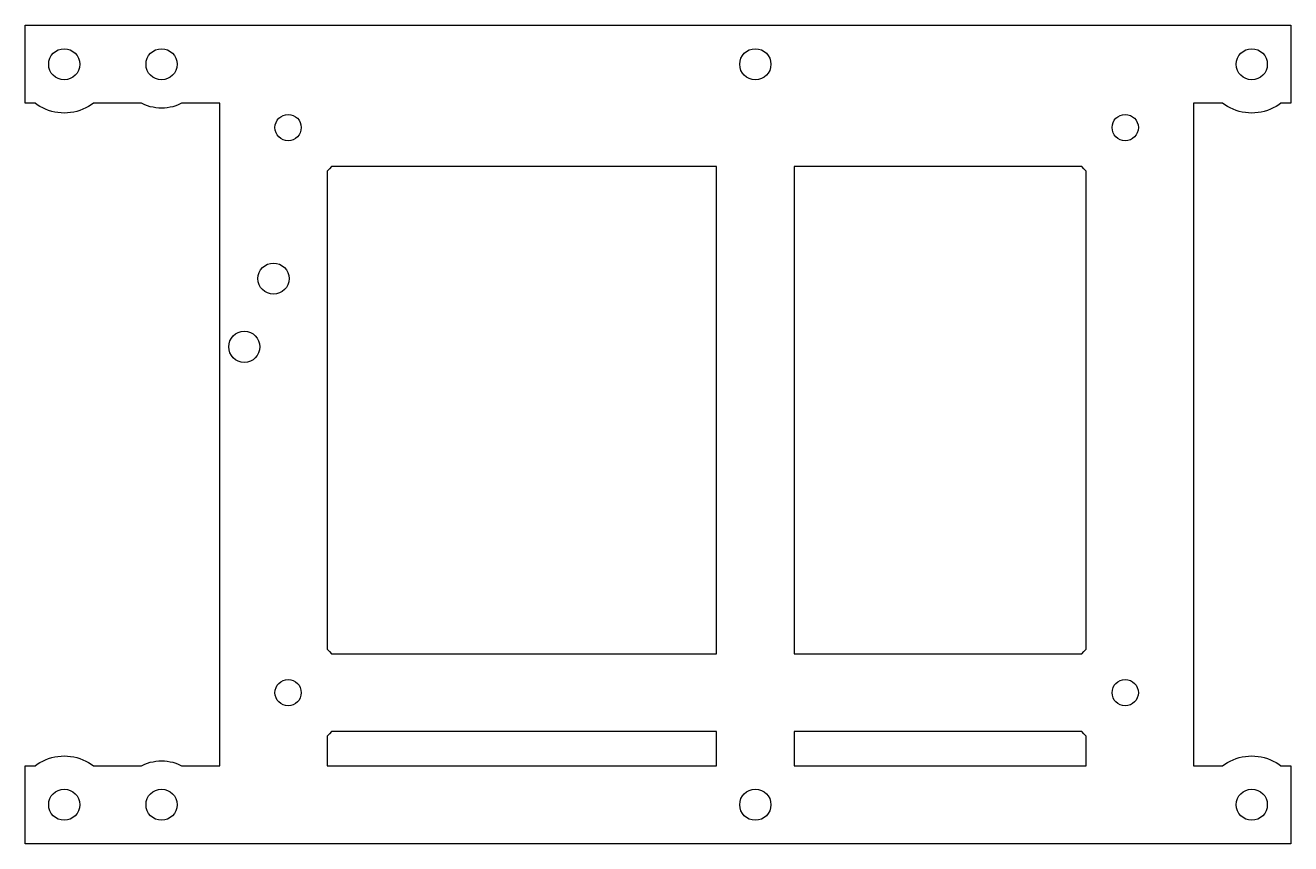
# Model space of a CAD drawing. Header units: millimetres. Extents: x 0 to 130, y 0 to 84.
import ezdxf

# ---------------------------------------------------------------- set-up
doc = ezdxf.new("R2010")
doc.units = ezdxf.units.MM
doc.layers.add('CUT', color=1, linetype='Continuous')

msp = doc.modelspace()

# ---------------------------------------------------------------- linework, layer by layer
at = {"layer": 'CUT'}
for points in [[(0, 0), (0, 1), (0, 7), (0, 8), (1, 8), (1.22, 8.16), (1.5, 8.33), (1.79, 8.48), (2.09, 8.62), (2.39, 8.73), (2.71, 8.83), (3.02, 8.9), (3.35, 8.96), (3.67, 8.99), (4, 9), (4.33, 8.99), (4.65, 8.96), (4.98, 8.9), (5.29, 8.83), (5.61, 8.73), (5.91, 8.62), (6.21, 8.48), (6.5, 8.33), (6.78, 8.16), (7, 8), (11.94, 8), (12.01, 8.04), (12.28, 8.16), (12.55, 8.26), (12.84, 8.35), (13.12, 8.41), (13.41, 8.46), (13.71, 8.49), (14, 8.5), (14.29, 8.49), (14.59, 8.46), (14.88, 8.41), (15.16, 8.35), (15.45, 8.26), (15.72, 8.16), (15.99, 8.04), (16.06, 8), (20, 8), (20, 11.5), (20, 19.5), (20, 69.5), (20, 76), (16.06, 76), (15.99, 75.96), (15.72, 75.84), (15.45, 75.74), (15.16, 75.65), (14.88, 75.59), (14.59, 75.54), (14.29, 75.51), (14, 75.5), (13.71, 75.51), (13.41, 75.54), (13.12, 75.59), (12.84, 75.65), (12.55, 75.74), (12.28, 75.84), (12.01, 75.96), (11.94, 76), (7, 76), (6.78, 75.84), (6.5, 75.67), (6.21, 75.52), (5.91, 75.38), (5.61, 75.27), (5.29, 75.17), (4.98, 75.1), (4.65, 75.04), (4.33, 75.01), (4, 75), (3.67, 75.01), (3.35, 75.04), (3.02, 75.1), (2.71, 75.17), (2.39, 75.27), (2.09, 75.38), (1.79, 75.52), (1.5, 75.67), (1.22, 75.84), (1, 76), (0, 76), (0, 77), (0, 83), (0, 84), (1, 84), (7, 84), (11.94, 84), (16.06, 84), (20, 84), (20.01, 84), (23, 84), (28, 84), (31, 84), (71, 84), (72, 84), (78, 84), (79, 84), (109, 84), (112, 84), (117, 84), (119.99, 84), (120, 84), (123, 84), (129, 84), (130, 84), (130, 83), (130, 77), (130, 76), (129, 76), (128.78, 75.84), (128.5, 75.67), (128.21, 75.52), (127.91, 75.38), (127.61, 75.27), (127.29, 75.17), (126.98, 75.1), (126.65, 75.04), (126.33, 75.01), (126, 75), (125.67, 75.01), (125.35, 75.04), (125.02, 75.1), (124.71, 75.17), (124.39, 75.27), (124.09, 75.38), (123.79, 75.52), (123.5, 75.67), (123.22, 75.84), (123, 76), (120, 76), (120, 69.5), (120, 19.5), (120, 11.5), (120, 8), (123, 8), (123.22, 8.16), (123.5, 8.33), (123.79, 8.48), (124.09, 8.62), (124.39, 8.73), (124.71, 8.83), (125.02, 8.9), (125.35, 8.96), (125.67, 8.99), (126, 9), (126.33, 8.99), (126.65, 8.96), (126.98, 8.9), (127.29, 8.83), (127.61, 8.73), (127.91, 8.62), (128.21, 8.48), (128.5, 8.33), (128.78, 8.16), (129, 8), (130, 8), (130, 7), (130, 1), (130, 0), (129, 0), (123, 0), (120, 0), (119.99, 0), (117, 0), (112, 0), (109, 0), (79, 0), (78, 0), (72, 0), (71, 0), (31, 0), (28, 0), (23, 0), (20.01, 0), (20, 0), (16.06, 0), (11.94, 0), (7, 0), (1, 0)], [(31.24, 69.26), (31, 69.03), (31, 19.97), (31.24, 19.74), (31.47, 19.5), (71, 19.5), (71, 69.5), (31.47, 69.5)], [(79, 19.5), (108.53, 19.5), (108.76, 19.74), (109, 19.97), (109, 69.03), (108.76, 69.26), (108.53, 69.5), (79, 69.5)], [(31.24, 11.26), (31, 11.03), (31, 8), (71, 8), (71, 11.5), (31.47, 11.5)], [(79, 8), (109, 8), (109, 11.03), (108.76, 11.26), (108.53, 11.5), (79, 11.5)]]:
    msp.add_lwpolyline(points, close=True, dxfattribs=at)
for centre, radius in [((4, 80), 1.6), ((14, 80), 1.6), ((75, 80), 1.6), ((126, 80), 1.6), ((27, 73.5), 1.35), ((113, 73.5), 1.35), ((25.5, 58), 1.6), ((22.5, 51), 1.6), ((27, 15.5), 1.35), ((113, 15.5), 1.35), ((4, 4), 1.6), ((14, 4), 1.6), ((75, 4), 1.6), ((126, 4), 1.6)]:
    msp.add_circle(centre, radius, dxfattribs=at)

doc.saveas('drawing.dxf')
